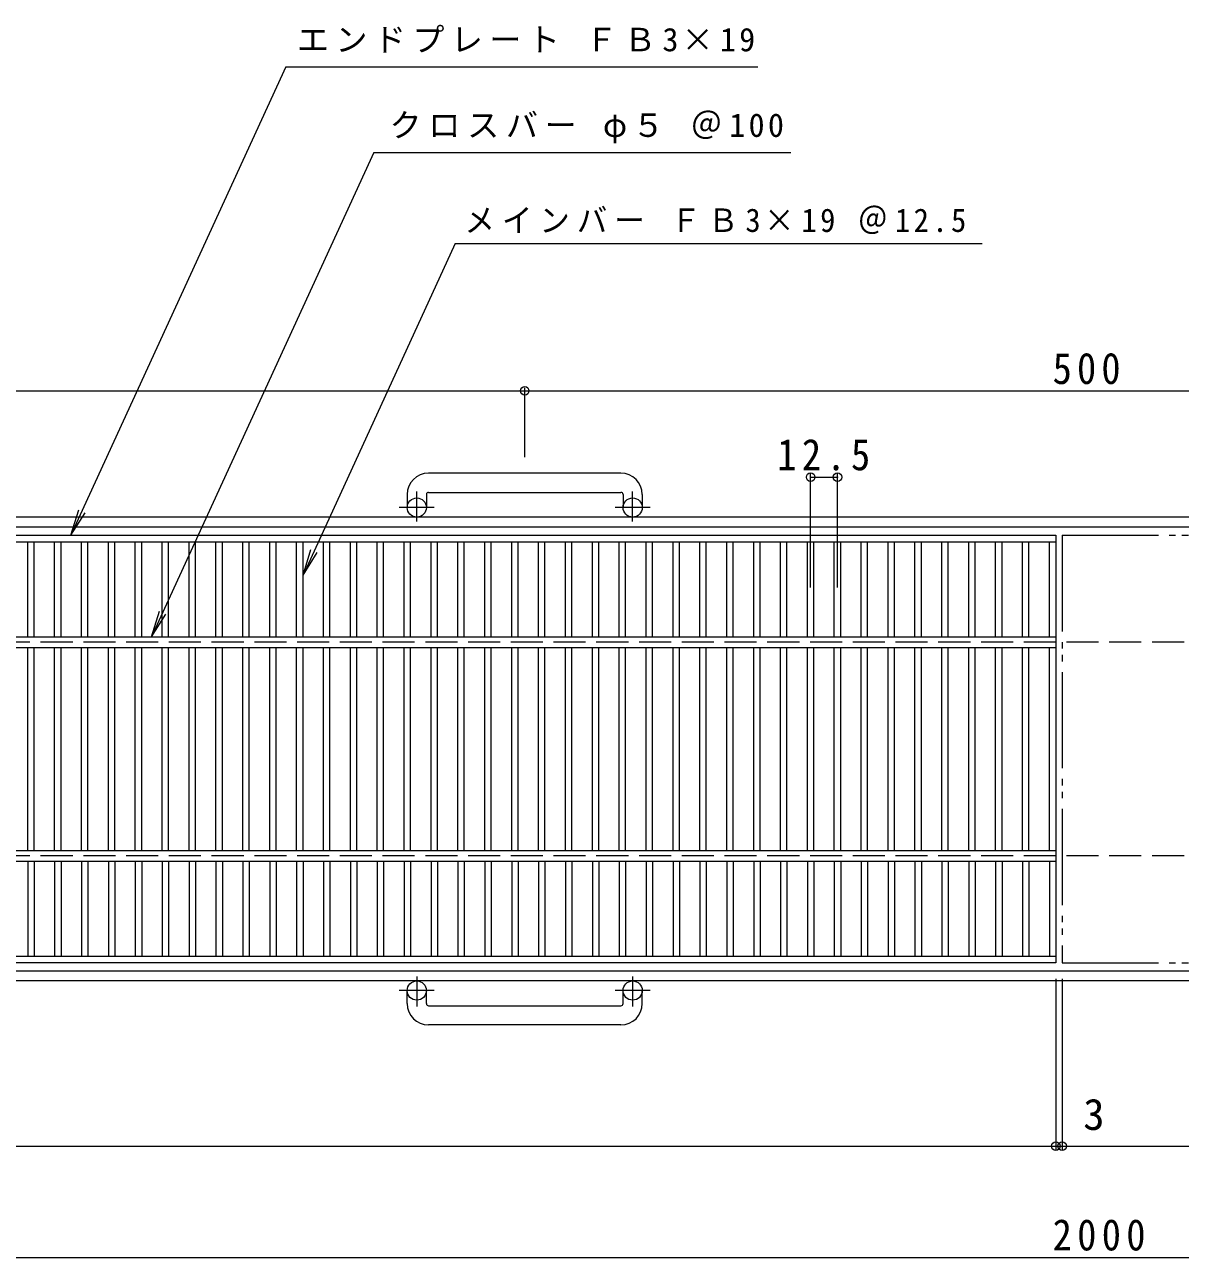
# Model space of a CAD drawing. Units: millimetres, scale not verified. Extents: x -860 to 865, y -687 to 511.
# Drawn here: x -290 to 250, y -65 to 511 of the extents above; entities that cross this region are included whole.
import ezdxf
from ezdxf.enums import TextEntityAlignment as Align

# ---------------------------------------------------------------- set-up
doc = ezdxf.new("R2010")
doc.units = ezdxf.units.MM
doc.header["$LTSCALE"] = 5
doc.header["$PDMODE"] = 32
doc.header["$PDSIZE"] = 4
for name, pattern in [('CHAIN1', [8, 5, -1, 1, -1]), ('DASHED3', [4, 3, -1]), ('DOUBLE_CHAIN2', [12.8, 9, -1, 0.6, -0.6, 0.6, -1])]:
    doc.linetypes.add(name, pattern=pattern)
for name, color, linetype, lineweight in [('A-1_ピット', 2, 'Continuous', 9), ('A-2_蓋', 3, 'Continuous', 9), ('A-4_寸法', 7, 'Continuous', 9), ('A-5_仕様文', 7, 'Continuous', 9)]:
    doc.layers.add(name, color=color, linetype=linetype, lineweight=lineweight)
doc.styles.add('ＭＳ ゴシック', font='')
doc.styles.get('ＭＳ ゴシック').set_extended_font_data('MS Gothic')

msp = doc.modelspace()

# ---------------------------------------------------------------- linework, layer by layer
at = {"layer": 'A-1_ピット'}
for p, q in [((-11.473, 301.464), (-101.473, 301.464)), ((-111.473, 291.464), (-111.473, 285.365)), ((-102.473, 291.464), (-102.473, 285.365)), ((-101.473, 292.464), (-11.473, 292.464)), ((-10.473, 291.464), (-10.473, 285.365)), ((-1.473, 291.464), (-1.473, 285.365)), ((292.027, 280.864), (-806.473, 280.864)), ((-806.473, 276.365), (292.027, 276.365)), ((292.027, 68.365), (-806.473, 68.365)), ((292.027, 63.865), (-806.473, 63.865)), ((-111.473, 53.265), (-111.473, 59.365)), ((-102.473, 53.265), (-102.473, 59.365)), ((-10.473, 53.265), (-10.473, 59.365)), ((-1.473, 53.265), (-1.473, 59.365)), ((-101.473, 52.265), (-11.473, 52.265)), ((-11.473, 43.265), (-101.473, 43.265))]:
    msp.add_line(p, q, dxfattribs=at)
at = {"layer": 'A-1_ピット', "linetype": 'CHAIN1'}
for p, q in [((-106.973, 278.757), (-106.973, 292.855)), ((-5.973, 278.757), (-5.973, 292.855)), ((-98.811, 285.365), (-115.218, 285.365)), ((2.19, 285.365), (-14.217, 285.365)), ((-106.973, 65.972), (-106.973, 51.875)), ((-5.973, 65.972), (-5.973, 51.875)), ((-98.811, 59.365), (-115.218, 59.365)), ((2.19, 59.365), (-14.217, 59.365))]:
    msp.add_line(p, q, dxfattribs=at)
at = {"layer": 'A-1_ピット', "linetype": 'DASHED3'}
for p, q in [((292.027, 222.365), (-806.473, 222.365)), ((292.027, 122.364), (-806.473, 122.364))]:
    msp.add_line(p, q, dxfattribs=at)
at = {"layer": 'A-1_ピット'}
for centre in [(-106.973, 285.365), (-5.974, 285.365), (-106.973, 59.365), (-5.974, 59.365)]:
    msp.add_circle(centre, 4.5, dxfattribs=at)
for centre, radius, start, end in [((-101.473, 291.464), 10, 90, 180), ((-11.473, 291.464), 10, 0, 90), ((-101.473, 291.464), 1, 90, 180), ((-11.473, 291.464), 1, 0, 90), ((-101.473, 53.265), 10, 180, 270), ((-101.473, 53.265), 1, 180, 270), ((-11.473, 53.265), 10, 270, 0), ((-11.473, 53.265), 1, 270, 0)]:
    msp.add_arc(centre, radius, start, end, dxfattribs=at)
at = {"layer": 'A-2_蓋', "linetype": 'DOUBLE_CHAIN2'}
for p, q in [((195.027, 272.365), (195.027, 72.365)), ((195.027, 272.365), (292.027, 272.365)), ((195.027, 72.365), (292.027, 72.365))]:
    msp.add_line(p, q, dxfattribs=at)
at = {"layer": 'A-2_蓋'}
for p, q in [((-804.973, 269.365), (192.027, 269.365)), ((-289.013, 224.864), (-289.013, 269.364)), ((-286.012, 224.864), (-286.012, 269.364)), ((-276.433, 224.864), (-276.433, 269.364)), ((-273.432, 224.864), (-273.432, 269.364)), ((-263.853, 224.864), (-263.853, 269.364)), ((-260.852, 224.864), (-260.852, 269.364)), ((-251.273, 224.864), (-251.273, 269.364)), ((-248.272, 224.864), (-248.272, 269.364)), ((-238.693, 224.864), (-238.693, 269.364)), ((-235.692, 224.864), (-235.692, 269.364)), ((-226.112, 224.864), (-226.112, 269.364)), ((-223.112, 224.864), (-223.112, 269.364)), ((-213.532, 224.864), (-213.532, 269.364)), ((-210.532, 224.864), (-210.532, 269.364)), ((-200.952, 224.864), (-200.952, 269.364)), ((-197.952, 224.864), (-197.952, 269.364)), ((-188.372, 224.864), (-188.372, 269.364)), ((-185.373, 224.864), (-185.373, 269.364)), ((-175.792, 224.864), (-175.792, 269.364)), ((-172.793, 224.864), (-172.793, 269.364)), ((-163.212, 224.864), (-163.212, 269.364)), ((-160.213, 224.864), (-160.213, 269.364)), ((-150.632, 224.864), (-150.632, 269.364)), ((-147.633, 224.864), (-147.633, 269.364)), ((-138.052, 224.864), (-138.052, 269.364)), ((-135.053, 224.864), (-135.053, 269.364)), ((-125.472, 224.864), (-125.472, 269.364)), ((-122.472, 224.864), (-122.472, 269.364)), ((-112.892, 224.864), (-112.892, 269.364)), ((-109.892, 224.864), (-109.892, 269.364)), ((-100.312, 224.864), (-100.312, 269.364)), ((-97.312, 224.864), (-97.312, 269.364)), ((-87.733, 224.864), (-87.733, 269.364)), ((-84.732, 224.864), (-84.732, 269.364)), ((-75.153, 224.864), (-75.153, 269.364)), ((-72.152, 224.864), (-72.152, 269.364)), ((-62.573, 224.864), (-62.573, 269.364)), ((-59.572, 224.864), (-59.572, 269.364)), ((-49.993, 224.864), (-49.993, 269.364)), ((-46.992, 224.864), (-46.992, 269.364)), ((-37.413, 224.864), (-37.413, 269.364)), ((-34.412, 224.864), (-34.412, 269.364)), ((-24.833, 224.864), (-24.833, 269.364)), ((-21.832, 224.864), (-21.832, 269.364)), ((-12.252, 224.864), (-12.252, 269.364)), ((-9.252, 224.864), (-9.252, 269.364)), ((0.328, 224.864), (0.328, 269.364)), ((3.328, 224.864), (3.328, 269.364)), ((12.908, 224.864), (12.908, 269.364)), ((15.908, 224.864), (15.908, 269.364)), ((25.488, 224.864), (25.488, 269.364)), ((28.487, 224.864), (28.487, 269.364)), ((38.068, 224.864), (38.068, 269.364)), ((41.068, 224.864), (41.068, 269.364)), ((50.648, 224.864), (50.648, 269.364)), ((53.647, 224.864), (53.647, 269.364)), ((63.228, 224.864), (63.228, 269.364)), ((66.228, 224.864), (66.228, 269.364)), ((75.808, 224.864), (75.808, 269.364)), ((78.807, 224.864), (78.807, 269.364)), ((88.388, 224.864), (88.388, 269.364)), ((91.387, 224.864), (91.387, 269.364)), ((100.968, 224.864), (100.968, 269.364)), ((103.967, 224.864), (103.967, 269.364)), ((113.548, 224.864), (113.548, 269.364)), ((116.548, 224.864), (116.548, 269.364)), ((126.128, 224.864), (126.128, 269.364)), ((129.128, 224.864), (129.128, 269.364)), ((138.708, 224.864), (138.708, 269.364)), ((141.708, 224.864), (141.708, 269.364)), ((151.288, 224.864), (151.288, 269.364)), ((154.288, 224.864), (154.288, 269.364)), ((163.868, 224.864), (163.868, 269.364)), ((166.868, 224.864), (166.868, 269.364)), ((176.448, 224.864), (176.448, 269.364)), ((179.448, 224.864), (179.448, 269.364)), ((189.028, 224.864), (189.028, 269.364)), ((-804.973, 224.864), (192.027, 224.864)), ((-804.973, 219.864), (192.027, 219.864)), ((-289.013, 124.865), (-289.013, 219.864)), ((-286.012, 124.865), (-286.012, 219.864)), ((-276.433, 124.865), (-276.433, 219.864)), ((-273.432, 124.865), (-273.432, 219.864)), ((-263.853, 124.865), (-263.853, 219.864)), ((-260.852, 124.865), (-260.852, 219.864)), ((-251.273, 124.865), (-251.273, 219.864)), ((-248.272, 124.865), (-248.272, 219.864)), ((-238.693, 124.865), (-238.693, 219.864)), ((-235.692, 124.865), (-235.692, 219.864)), ((-226.112, 124.865), (-226.112, 219.864)), ((-223.112, 124.865), (-223.112, 219.864)), ((-213.532, 124.865), (-213.532, 219.864)), ((-210.532, 124.865), (-210.532, 219.864)), ((-200.952, 124.865), (-200.952, 219.864)), ((-197.952, 124.865), (-197.952, 219.864)), ((-188.372, 124.865), (-188.372, 219.864)), ((-185.373, 124.865), (-185.373, 219.864)), ((-175.792, 124.865), (-175.792, 219.864)), ((-172.793, 124.865), (-172.793, 219.864)), ((-163.212, 124.865), (-163.212, 219.864)), ((-160.213, 124.865), (-160.213, 219.864)), ((-150.632, 124.865), (-150.632, 219.864)), ((-147.633, 124.865), (-147.633, 219.864)), ((-138.052, 124.865), (-138.052, 219.864)), ((-135.053, 124.865), (-135.053, 219.864)), ((-125.472, 124.865), (-125.472, 219.864)), ((-122.472, 124.865), (-122.472, 219.864)), ((-112.892, 124.865), (-112.892, 219.864)), ((-109.892, 124.865), (-109.892, 219.864)), ((-100.312, 124.865), (-100.312, 219.864)), ((-97.312, 124.865), (-97.312, 219.864)), ((-87.733, 124.865), (-87.733, 219.864)), ((-84.732, 124.865), (-84.732, 219.864)), ((-75.153, 124.865), (-75.153, 219.864)), ((-72.152, 124.865), (-72.152, 219.864)), ((-62.573, 124.865), (-62.573, 219.864)), ((-59.572, 124.865), (-59.572, 219.864)), ((-49.993, 124.865), (-49.993, 219.864)), ((-46.992, 124.865), (-46.992, 219.864)), ((-37.413, 124.865), (-37.413, 219.864)), ((-34.412, 124.865), (-34.412, 219.864)), ((-24.833, 124.865), (-24.833, 219.864)), ((-21.832, 124.865), (-21.832, 219.864)), ((-12.252, 124.865), (-12.252, 219.864)), ((-9.252, 124.865), (-9.252, 219.864)), ((0.328, 124.865), (0.328, 219.864)), ((3.328, 124.865), (3.328, 219.864)), ((12.908, 124.865), (12.908, 219.864)), ((15.908, 124.865), (15.908, 219.864)), ((25.488, 124.865), (25.488, 219.864)), ((28.487, 124.865), (28.487, 219.864)), ((38.068, 124.865), (38.068, 219.864)), ((41.068, 124.865), (41.068, 219.864)), ((50.648, 124.865), (50.648, 219.864)), ((53.647, 124.865), (53.647, 219.864)), ((63.228, 124.865), (63.228, 219.864)), ((66.228, 124.865), (66.228, 219.864)), ((75.808, 124.865), (75.808, 219.864)), ((78.807, 124.865), (78.807, 219.864)), ((88.388, 124.865), (88.388, 219.864)), ((91.387, 124.865), (91.387, 219.864)), ((100.968, 124.865), (100.968, 219.864)), ((103.967, 124.865), (103.967, 219.864)), ((113.548, 124.865), (113.548, 219.864)), ((116.548, 124.865), (116.548, 219.864)), ((126.128, 124.865), (126.128, 219.864)), ((129.128, 124.865), (129.128, 219.864)), ((138.708, 124.865), (138.708, 219.864)), ((141.708, 124.865), (141.708, 219.864)), ((151.288, 124.865), (151.288, 219.864)), ((154.288, 124.865), (154.288, 219.864)), ((163.868, 124.865), (163.868, 219.864)), ((166.868, 124.865), (166.868, 219.864)), ((176.448, 124.865), (176.448, 219.864)), ((189.028, 124.865), (189.028, 219.864)), ((-804.973, 124.865), (192.027, 124.865)), ((-804.973, 119.865), (192.027, 119.865)), ((-289.013, 119.865), (-289.013, 75.365)), ((-286.012, 119.865), (-286.012, 75.365)), ((-276.433, 119.865), (-276.433, 75.365)), ((-273.432, 119.865), (-273.432, 75.365)), ((-263.853, 119.865), (-263.853, 75.365)), ((-260.852, 119.865), (-260.852, 75.365)), ((-251.273, 119.865), (-251.273, 75.365)), ((-248.272, 119.865), (-248.272, 75.365)), ((-238.693, 119.865), (-238.693, 75.365)), ((-235.692, 119.865), (-235.692, 75.365)), ((-226.112, 119.865), (-226.112, 75.365)), ((-223.112, 119.865), (-223.112, 75.365)), ((-213.532, 119.865), (-213.532, 75.365)), ((-210.532, 119.865), (-210.532, 75.365)), ((-200.952, 119.865), (-200.952, 75.365)), ((-197.952, 119.865), (-197.952, 75.365)), ((-188.372, 119.865), (-188.372, 75.365)), ((-185.373, 119.865), (-185.373, 75.365)), ((-175.792, 119.865), (-175.792, 75.365)), ((-172.793, 119.865), (-172.793, 75.365)), ((-163.212, 119.865), (-163.212, 75.365)), ((-160.213, 119.865), (-160.213, 75.365)), ((-150.632, 119.865), (-150.632, 75.365)), ((-147.633, 119.865), (-147.633, 75.365)), ((-138.052, 119.865), (-138.052, 75.365)), ((-135.053, 119.865), (-135.053, 75.365)), ((-125.472, 119.865), (-125.472, 75.365)), ((-122.472, 119.865), (-122.472, 75.365)), ((-112.892, 119.865), (-112.892, 75.365)), ((-109.892, 119.865), (-109.892, 75.365)), ((-100.312, 119.865), (-100.312, 75.365)), ((-97.312, 119.865), (-97.312, 75.365)), ((-87.733, 119.865), (-87.733, 75.365)), ((-84.732, 119.865), (-84.732, 75.365)), ((-75.153, 119.865), (-75.153, 75.365)), ((-72.152, 119.865), (-72.152, 75.365)), ((-62.573, 119.865), (-62.573, 75.365)), ((-59.572, 119.865), (-59.572, 75.365)), ((-49.993, 119.865), (-49.993, 75.365)), ((-46.992, 119.865), (-46.992, 75.365)), ((-37.413, 119.865), (-37.413, 75.365)), ((-34.412, 119.865), (-34.412, 75.365)), ((-24.833, 119.865), (-24.833, 75.365)), ((-21.832, 119.865), (-21.832, 75.365)), ((-12.252, 119.865), (-12.252, 75.365)), ((-9.252, 119.865), (-9.252, 75.365)), ((0.328, 119.865), (0.328, 75.365)), ((3.328, 119.865), (3.328, 75.365)), ((12.908, 119.865), (12.908, 75.365)), ((15.908, 119.865), (15.908, 75.365)), ((25.488, 119.865), (25.488, 75.365)), ((28.487, 119.865), (28.487, 75.365)), ((38.068, 119.865), (38.068, 75.365)), ((41.068, 119.865), (41.068, 75.365)), ((50.648, 119.865), (50.648, 75.365)), ((53.647, 119.865), (53.647, 75.365)), ((63.228, 119.865), (63.228, 75.365)), ((66.228, 119.865), (66.228, 75.365)), ((75.808, 119.865), (75.808, 75.365)), ((78.807, 119.865), (78.807, 75.365)), ((88.388, 119.865), (88.388, 75.365)), ((91.387, 119.865), (91.387, 75.365)), ((100.968, 119.865), (100.968, 75.365)), ((103.967, 119.865), (103.967, 75.365)), ((113.548, 119.865), (113.548, 75.365)), ((116.548, 119.865), (116.548, 75.365)), ((126.128, 119.865), (126.128, 75.365)), ((129.128, 119.865), (129.128, 75.365)), ((138.708, 119.865), (138.708, 75.365)), ((141.708, 119.865), (141.708, 75.365)), ((151.288, 119.865), (151.288, 75.365)), ((154.288, 119.865), (154.288, 75.365)), ((163.868, 119.865), (163.868, 75.365)), ((166.868, 119.865), (166.868, 75.365)), ((176.448, 119.865), (176.448, 75.365)), ((179.448, 119.865), (179.448, 75.365)), ((189.028, 119.865), (189.028, 75.365)), ((192.027, 75.365), (-804.973, 75.365)), ((192.027, 72.365), (-804.973, 72.365))]:
    msp.add_line(p, q, dxfattribs=at)
for points in [[(-804.973, 272.365), (192.027, 272.365), (192.027, 72.365)], [(179.448, 124.865), (179.448, 173.853), (179.448, 219.864)]]:
    msp.add_lwpolyline(points, dxfattribs=at)
at = {"layer": 'A-4_寸法'}
for p, q in [((-168.205, 491.512), (52.624, 491.512)), ((-127.025, 451.512), (68.031, 451.512)), ((-88.996, 408.851), (157.629, 408.851)), ((-56.473, 308.964), (-56.473, 341.432)), ((-563.473, 339.932), (-63.473, 339.932)), ((-63.473, 339.932), (292.027, 339.932)), ((77.308, 247.916), (77.308, 301.084)), ((89.888, 247.916), (89.888, 301.084)), ((77.308, 299.584), (89.888, 299.584)), ((-268.819, 272.365), (-265.131, 284.308)), ((-268.819, 272.365), (-262.165, 282.947)), ((-160.213, 253.734), (-156.524, 265.678)), ((-160.213, 253.734), (-153.559, 264.316)), ((-231.082, 224.864), (-227.394, 236.808)), ((-231.082, 224.864), (-224.428, 235.446)), ((192.027, 64.865), (192.027, -14.934)), ((195.027, 64.865), (195.027, -14.934)), ((-860.148, -13.434), (292.027, -13.434)), ((-806.473, -65.473), (292.027, -65.473))]:
    msp.add_line(p, q, dxfattribs=at)
for p in [(-56.473, 339.932), (77.308, 299.584), (89.888, 299.584), (192.027, -13.434), (195.027, -13.434)]:
    msp.add_point(p, dxfattribs=at)
at = {"layer": 'A-5_仕様文'}
for p, q in [((-168.205, 491.512), (-268.819, 272.365)), ((-127.025, 451.512), (-231.082, 224.864)), ((-88.996, 408.851), (-160.213, 253.734))]:
    msp.add_line(p, q, dxfattribs=at)

# ---------------------------------------------------------------- texts
at = {"layer": 'A-4_寸法', "color": 2, "style": 'ＭＳ ゴシック'}
msp.add_text('3', height=14.66, dxfattribs=at).set_placement((204.847, -10.262), align=Align.BOTTOM_LEFT)
at = {"layer": 'A-4_寸法', "char_height": 11, "attachment_point": 7, "style": 'ＭＳ ゴシック'}
for s, insert in [('\\T1.2;エンドプレート\\~ＦＢ3×19', (-163.068, 498.19)), ('\\T1.21;クロスバー\\~φ５\\~＠100', (-119.737, 455.787)), ('\\T1.23;\\W0.95;メインバー\\~ＦＢ3×19\\~＠12.5', (-84.684, 413.272))]:
    msp.add_mtext(s, dxfattribs=dict(at, insert=insert))
at = {"layer": 'A-4_寸法', "color": 2, "char_height": 14.66, "attachment_point": 7, "style": 'ＭＳ ゴシック'}
for s, insert in [('\\T1.27;\\W0.9;500', (190.541, 342.932)), ('\\T1.28;\\W0.9;12.5', (61.723, 302.584)), ('\\T1.28;\\W0.9;2000', (190.541, -62.473))]:
    msp.add_mtext(s, dxfattribs=dict(at, insert=insert))

doc.saveas('drawing.dxf')
